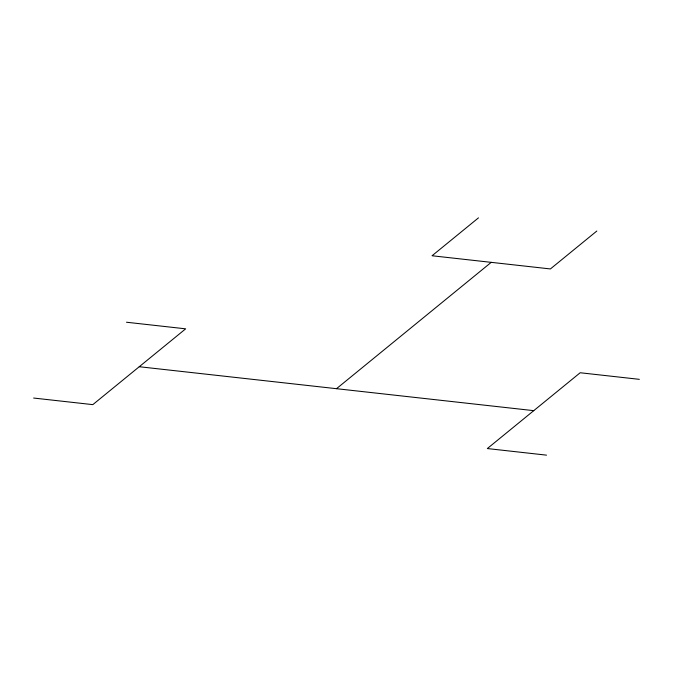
<?xml version="1.0" encoding="UTF-8"?>
<svg xmlns="http://www.w3.org/2000/svg" width="673" height="673" viewBox="0 0 673 673"><rect width="100%" height="100%" fill="white"/><g stroke="black" fill="none" stroke-linecap="round" stroke-linejoin="round"><path stroke-width="1.01" d="M478.469 217.859L432.049 255.757L550.405 268.939L596.825 231.032M336.5 388.691L491.231 262.344M126.49 322.232L185.664 328.828L92.824 404.633L33.65 398.046M639.35 379.336L580.176 372.749L487.336 448.555L546.51 455.141M139.244 366.726L533.756 410.656"/></g></svg>
